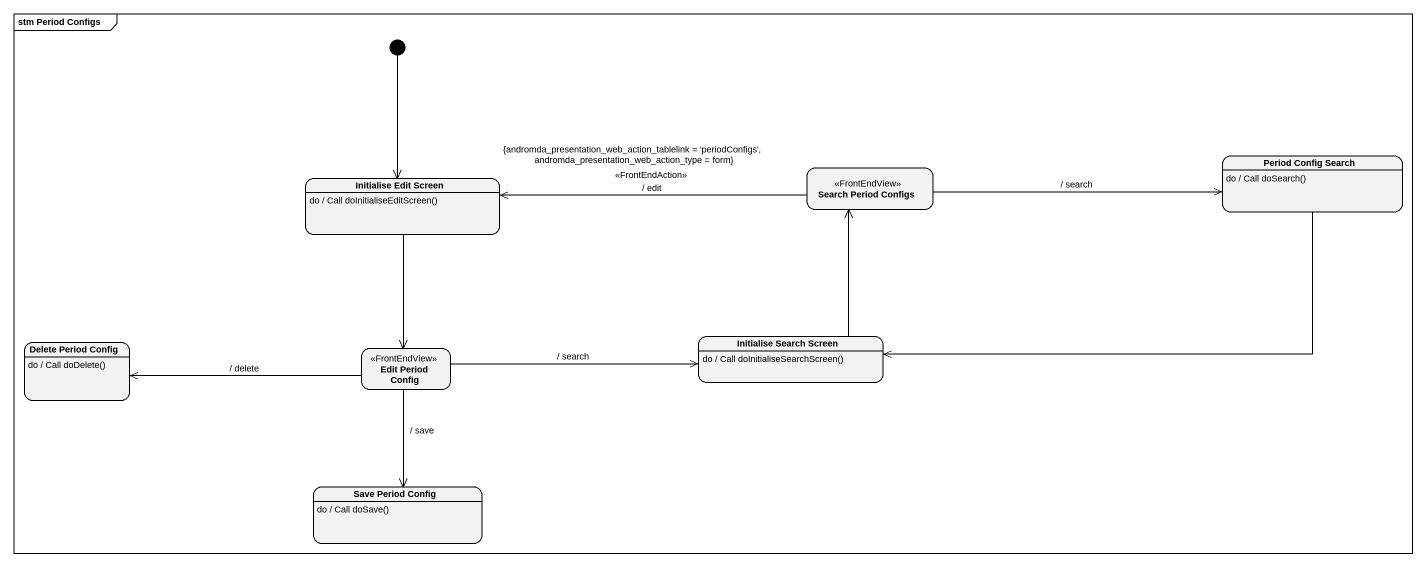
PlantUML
@startuml
mainframe stm Period Configs
hide empty description
state "Initialise Edit Screen" as Initialise_Edit_Screen
Initialise_Edit_Screen : do / Call doInitialiseEditScreen()
state "Search Period Configs" as Search_Period_Configs <<FrontEndView>>
state "Period Config Search" as Period_Config_Search
Period_Config_Search : do / Call doSearch()
state "Delete Period Config" as Delete_Period_Config
Delete_Period_Config : do / Call doDelete()
state "Edit Period Config" as Edit_Period_Config <<FrontEndView>>
state "Initialise Search Screen" as Initialise_Search_Screen
Initialise_Search_Screen : do / Call doInitialiseSearchScreen()
state "Save Period Config" as Save_Period_Config
Save_Period_Config : do / Call doSave()
[*] --> Initialise_Edit_Screen
Initialise_Edit_Screen --> Edit_Period_Config
Search_Period_Configs -left-> Initialise_Edit_Screen : {andromda_presentation_web_action_tablelink = 'periodConfigs', andromda_presentation_web_action_type = form}\n<<FrontEndAction>>\n/ edit
Search_Period_Configs -right-> Period_Config_Search : / search
Period_Config_Search -left-> Initialise_Search_Screen
Edit_Period_Config -left-> Delete_Period_Config : / delete
Edit_Period_Config -right-> Initialise_Search_Screen : / search
Edit_Period_Config --> Save_Period_Config : / save
Initialise_Search_Screen -up-> Search_Period_Configs
@enduml
